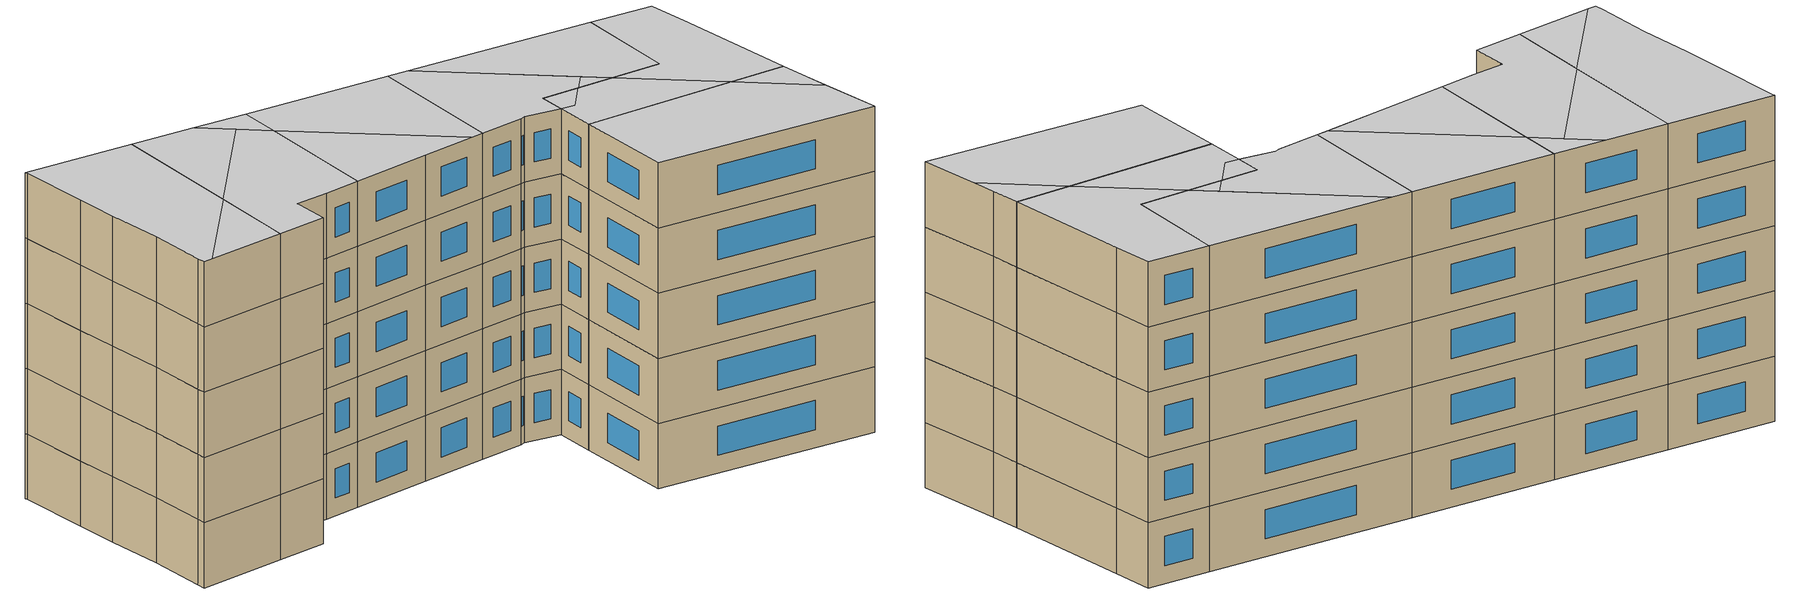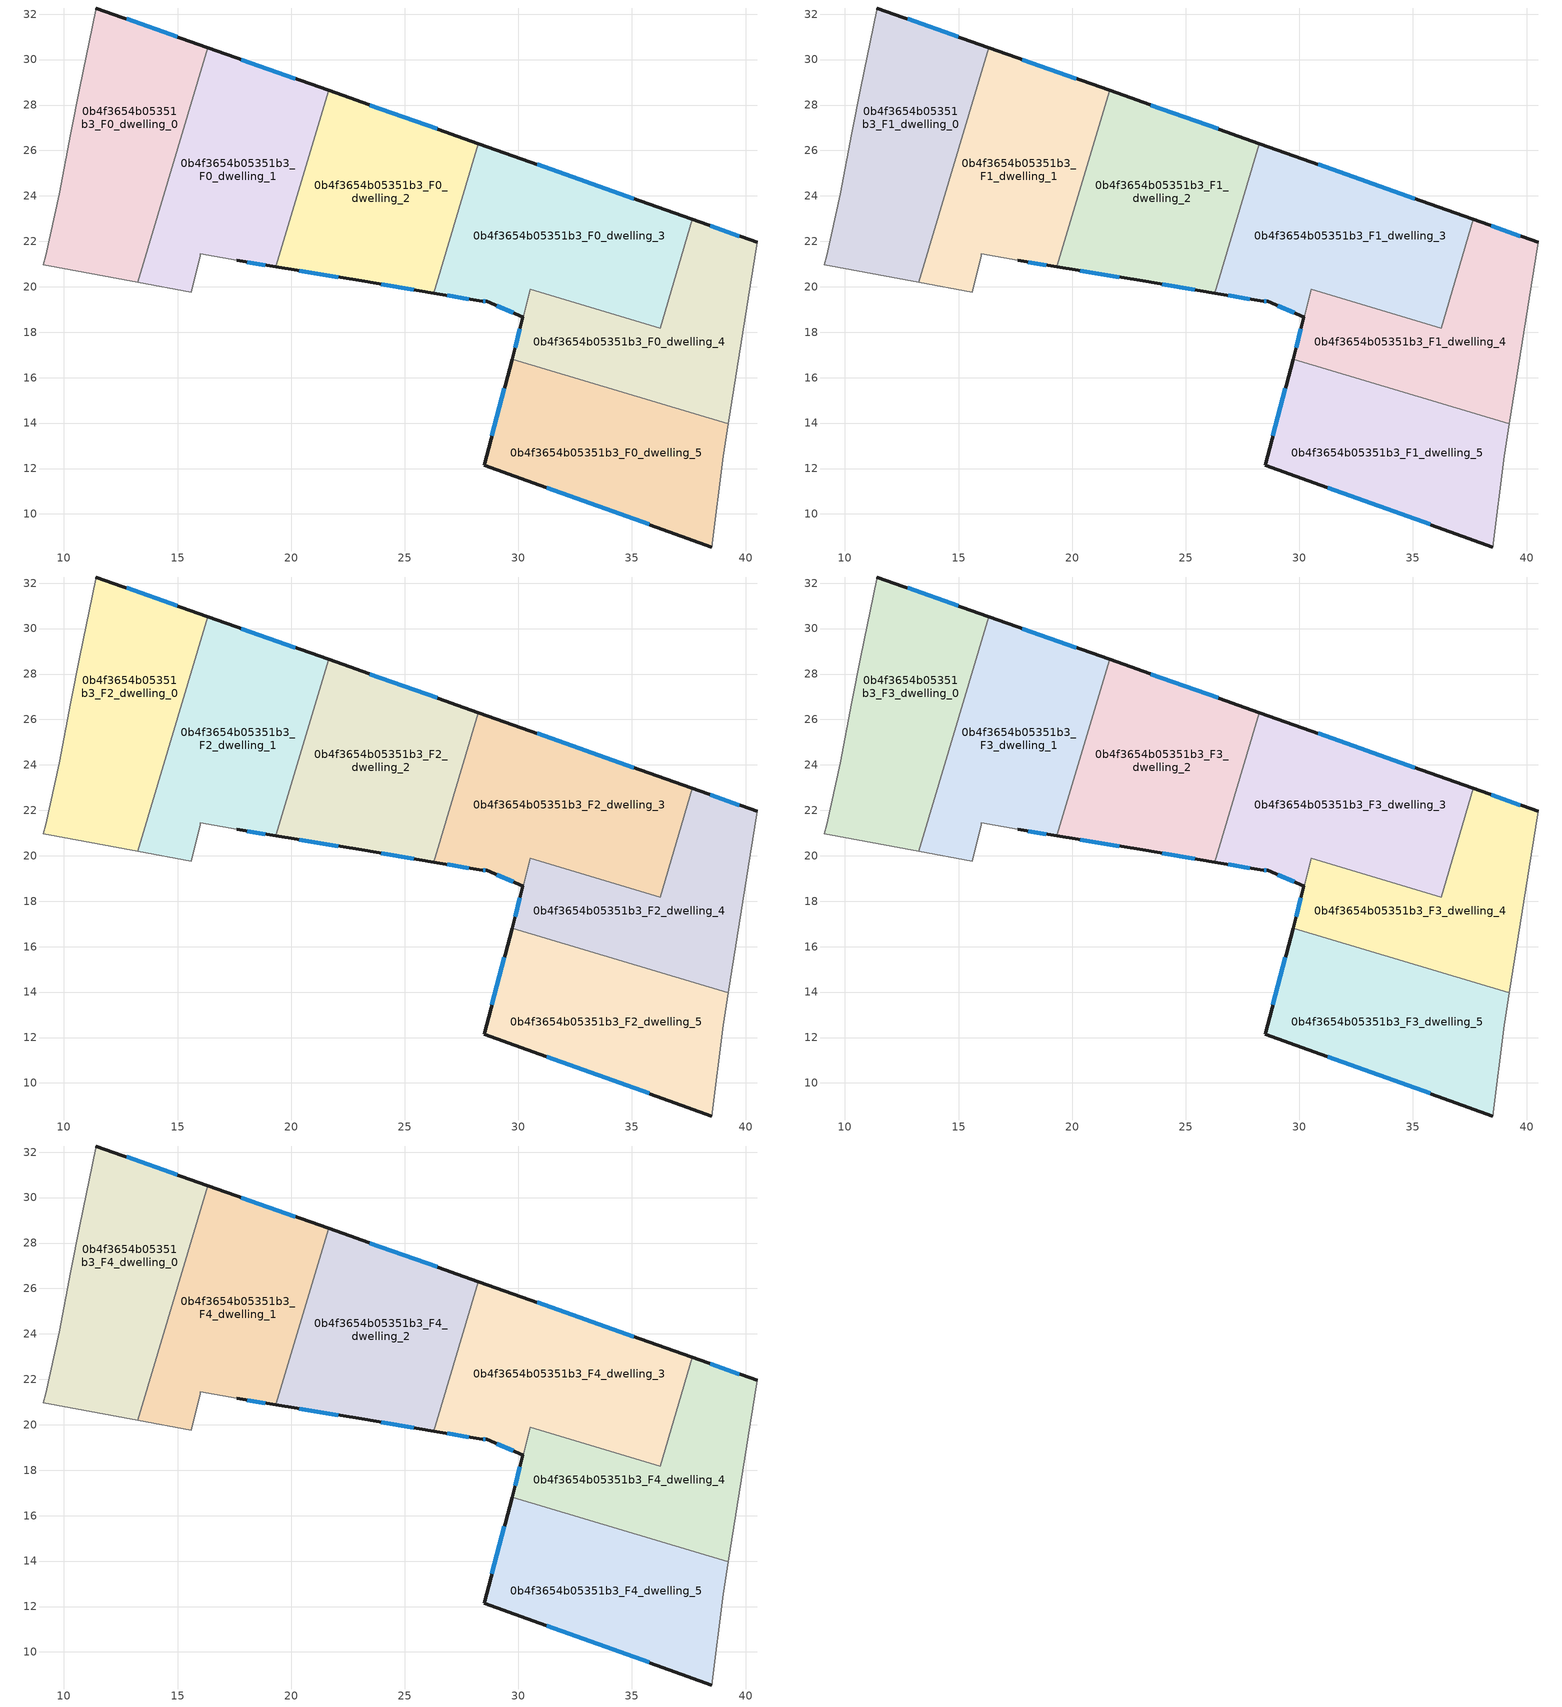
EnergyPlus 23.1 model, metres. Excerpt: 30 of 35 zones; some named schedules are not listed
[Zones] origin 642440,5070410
0b4f3654b05351b3_F0_dwelling_0
 floor ground (EU_floor_Construction): 16.34,30.52 13.26,20.19 9.09,20.96 9.19,21.36 9.79,24.07 10.29,26.77 10.69,28.77 11.4,32.17 11.4,32.27 z0
 wall outside (EU_wall_Construction): 16.34,30.52 11.4,32.27 z0:3
 wall adiabatic (EU_wall_Construction): 11.4,32.27 11.4,32.17 10.69,28.77 10.29,26.77 9.79,24.07 9.19,21.36 9.09,20.96 13.26,20.19 z0:3
 wall to 0b4f3654b05351b3_F0_dwelling_1 (EU_wall_Construction): 13.26,20.19 16.34,30.52 z0:3
 window (EU_Window_Construction): 14.98,31 12.76,31.79 z0.83:2.17
0b4f3654b05351b3_F0_dwelling_1
 floor ground (EU_floor_Construction): 21.65,28.64 19.33,20.88 17.6,21.16 16,21.46 16,21.36 15.6,19.76 13.26,20.19 16.34,30.52 z0
 wall outside (EU_wall_Construction): 21.65,28.64 16.34,30.52 / 17.6,21.16 19.33,20.88 z0:3
 wall adiabatic (EU_wall_Construction): 13.26,20.19 15.6,19.76 16,21.36 16,21.46 17.6,21.16 z0:3
 wall to 0b4f3654b05351b3_F0_dwelling_2 (EU_wall_Construction): 19.33,20.88 21.65,28.64 z0:3
 window (EU_Window_Construction): 20.18,29.16 17.8,30 / 18.07,21.08 18.85,20.96 z0.83:2.17
0b4f3654b05351b3_F0_dwelling_2
 floor ground (EU_floor_Construction): 28.24,26.3 26.28,19.72 23.1,20.26 19.33,20.88 21.65,28.64 z0
 wall outside (EU_wall_Construction): 28.24,26.3 21.65,28.64 / 19.33,20.88 23.1,20.26 26.28,19.72 z0:3
 wall to 0b4f3654b05351b3_F0_dwelling_3 (EU_wall_Construction): 26.28,19.72 28.24,26.3 z0:3
 window (EU_Window_Construction): 26.43,26.95 23.46,28 / 23.98,20.11 25.41,19.87 / 20.37,20.71 22.06,20.43 z0.83:2.17
0b4f3654b05351b3_F0_dwelling_3
 floor ground (EU_floor_Construction): 37.66,22.97 36.24,18.18 30.53,19.89 30.21,18.66 28.6,19.36 28.41,19.36 26.28,19.72 28.24,26.3 z0
 wall outside (EU_wall_Construction): 37.66,22.97 28.24,26.3 / 26.28,19.72 28.41,19.36 28.6,19.36 30.21,18.66 z0:3
 wall to 0b4f3654b05351b3_F0_dwelling_4 (EU_wall_Construction): 30.21,18.66 30.53,19.89 36.24,18.18 37.66,22.97 z0:3
 window (EU_Window_Construction): 35.07,23.88 30.84,25.38 / 29.05,19.16 29.77,18.85 / 28.46,19.36 28.55,19.36 / 26.86,19.62 27.82,19.46 z0.83:2.17
0b4f3654b05351b3_F0_dwelling_4
 floor ground (EU_floor_Construction): 40.51,21.96 40.21,20.05 39.24,13.98 29.72,16.81 30.53,19.89 36.24,18.18 37.66,22.97 z0
 wall outside (EU_wall_Construction): 30.2,18.65 29.72,16.81 / 40.51,21.96 37.66,22.97 z0:3
 wall adiabatic (EU_wall_Construction): 39.24,13.98 40.21,20.05 40.51,21.96 z0:3
 wall to 0b4f3654b05351b3_F0_dwelling_5 (EU_wall_Construction): 29.72,16.81 39.24,13.98 z0:3
 window (EU_Window_Construction): 30.07,18.15 29.86,17.32 / 39.73,22.23 38.45,22.69 z0.83:2.17
0b4f3654b05351b3_F0_dwelling_5
 floor ground (EU_floor_Construction): 39.24,13.98 39.01,12.55 38.51,8.55 28.5,12.15 29.72,16.81 z0
 wall outside (EU_wall_Construction): 29.72,16.81 28.5,12.15 38.51,8.55 z0:3
 wall adiabatic (EU_wall_Construction): 38.51,8.55 39.01,12.55 39.24,13.98 z0:3
 window (EU_Window_Construction): 31.26,11.16 35.76,9.54 / 29.39,15.53 28.84,13.43 z0.83:2.17
0b4f3654b05351b3_F1_dwelling_0
 floor to 0b4f3654b05351b3_F0_dwelling_0 (EU_floor_Construction): 16.34,30.52 13.26,20.19 9.09,20.96 9.19,21.36 9.79,24.07 10.29,26.77 10.69,28.77 11.4,32.17 11.4,32.27 z3
 wall outside (EU_wall_Construction): 16.34,30.52 11.4,32.27 z3:6
 wall adiabatic (EU_wall_Construction): 11.4,32.27 11.4,32.17 10.69,28.77 10.29,26.77 9.79,24.07 9.19,21.36 9.09,20.96 13.26,20.19 z3:6
 wall to 0b4f3654b05351b3_F1_dwelling_1 (EU_wall_Construction): 13.26,20.19 16.34,30.52 z3:6
 window (EU_Window_Construction): 14.98,31 12.76,31.79 z3.83:5.17
0b4f3654b05351b3_F1_dwelling_1
 floor to 0b4f3654b05351b3_F0_dwelling_1 (EU_floor_Construction): 21.65,28.64 19.33,20.88 17.6,21.16 16,21.46 16,21.36 15.6,19.76 13.26,20.19 16.34,30.52 z3
 wall outside (EU_wall_Construction): 21.65,28.64 16.34,30.52 / 17.6,21.16 19.33,20.88 z3:6
 wall adiabatic (EU_wall_Construction): 13.26,20.19 15.6,19.76 16,21.36 16,21.46 17.6,21.16 z3:6
 wall to 0b4f3654b05351b3_F1_dwelling_2 (EU_wall_Construction): 19.33,20.88 21.65,28.64 z3:6
 window (EU_Window_Construction): 20.18,29.16 17.8,30 / 18.07,21.08 18.85,20.96 z3.83:5.17
0b4f3654b05351b3_F1_dwelling_2
 floor to 0b4f3654b05351b3_F0_dwelling_2 (EU_floor_Construction): 28.24,26.3 26.28,19.72 23.1,20.26 19.33,20.88 21.65,28.64 z3
 wall outside (EU_wall_Construction): 28.24,26.3 21.65,28.64 / 19.33,20.88 23.1,20.26 26.28,19.72 z3:6
 wall to 0b4f3654b05351b3_F1_dwelling_3 (EU_wall_Construction): 26.28,19.72 28.24,26.3 z3:6
 window (EU_Window_Construction): 26.43,26.95 23.46,28 / 23.98,20.11 25.41,19.87 / 20.37,20.71 22.06,20.43 z3.83:5.17
0b4f3654b05351b3_F1_dwelling_3
 floor to 0b4f3654b05351b3_F0_dwelling_3 (EU_floor_Construction): 37.66,22.97 36.24,18.18 30.53,19.89 30.21,18.66 28.6,19.36 28.41,19.36 26.28,19.72 28.24,26.3 z3
 wall outside (EU_wall_Construction): 37.66,22.97 28.24,26.3 / 26.28,19.72 28.41,19.36 28.6,19.36 30.21,18.66 z3:6
 wall to 0b4f3654b05351b3_F1_dwelling_4 (EU_wall_Construction): 30.21,18.66 30.53,19.89 36.24,18.18 37.66,22.97 z3:6
 window (EU_Window_Construction): 35.07,23.88 30.84,25.38 / 29.05,19.16 29.77,18.85 / 28.46,19.36 28.55,19.36 / 26.86,19.62 27.82,19.46 z3.83:5.17
0b4f3654b05351b3_F1_dwelling_4
 floor to 0b4f3654b05351b3_F0_dwelling_4 (EU_floor_Construction): 40.51,21.96 40.21,20.05 39.24,13.98 29.72,16.81 30.53,19.89 36.24,18.18 37.66,22.97 z3
 wall outside (EU_wall_Construction): 30.2,18.65 29.72,16.81 / 40.51,21.96 37.66,22.97 z3:6
 wall adiabatic (EU_wall_Construction): 39.24,13.98 40.21,20.05 40.51,21.96 z3:6
 wall to 0b4f3654b05351b3_F1_dwelling_5 (EU_wall_Construction): 29.72,16.81 39.24,13.98 z3:6
 window (EU_Window_Construction): 30.07,18.15 29.86,17.32 / 39.73,22.23 38.45,22.69 z3.83:5.17
0b4f3654b05351b3_F1_dwelling_5
 floor to 0b4f3654b05351b3_F0_dwelling_5 (EU_floor_Construction): 39.24,13.98 39.01,12.55 38.51,8.55 28.5,12.15 29.72,16.81 z3
 wall outside (EU_wall_Construction): 29.72,16.81 28.5,12.15 38.51,8.55 z3:6
 wall adiabatic (EU_wall_Construction): 38.51,8.55 39.01,12.55 39.24,13.98 z3:6
 window (EU_Window_Construction): 31.26,11.16 35.76,9.54 / 29.39,15.53 28.84,13.43 z3.83:5.17
0b4f3654b05351b3_F2_dwelling_0
 floor to 0b4f3654b05351b3_F1_dwelling_0 (EU_floor_Construction): 16.34,30.52 13.26,20.19 9.09,20.96 9.19,21.36 9.79,24.07 10.29,26.77 10.69,28.77 11.4,32.17 11.4,32.27 z6
 wall outside (EU_wall_Construction): 16.34,30.52 11.4,32.27 z6:9
 wall adiabatic (EU_wall_Construction): 11.4,32.27 11.4,32.17 10.69,28.77 10.29,26.77 9.79,24.07 9.19,21.36 9.09,20.96 13.26,20.19 z6:9
 wall to 0b4f3654b05351b3_F2_dwelling_1 (EU_wall_Construction): 13.26,20.19 16.34,30.52 z6:9
 window (EU_Window_Construction): 14.98,31 12.76,31.79 z6.83:8.17
0b4f3654b05351b3_F2_dwelling_1
 floor to 0b4f3654b05351b3_F1_dwelling_1 (EU_floor_Construction): 21.65,28.64 19.33,20.88 17.6,21.16 16,21.46 16,21.36 15.6,19.76 13.26,20.19 16.34,30.52 z6
 wall outside (EU_wall_Construction): 21.65,28.64 16.34,30.52 / 17.6,21.16 19.33,20.88 z6:9
 wall adiabatic (EU_wall_Construction): 13.26,20.19 15.6,19.76 16,21.36 16,21.46 17.6,21.16 z6:9
 wall to 0b4f3654b05351b3_F2_dwelling_2 (EU_wall_Construction): 19.33,20.88 21.65,28.64 z6:9
 window (EU_Window_Construction): 20.18,29.16 17.8,30 / 18.07,21.08 18.85,20.96 z6.83:8.17
0b4f3654b05351b3_F2_dwelling_2
 floor to 0b4f3654b05351b3_F1_dwelling_2 (EU_floor_Construction): 28.24,26.3 26.28,19.72 23.1,20.26 19.33,20.88 21.65,28.64 z6
 wall outside (EU_wall_Construction): 28.24,26.3 21.65,28.64 / 19.33,20.88 23.1,20.26 26.28,19.72 z6:9
 wall to 0b4f3654b05351b3_F2_dwelling_3 (EU_wall_Construction): 26.28,19.72 28.24,26.3 z6:9
 window (EU_Window_Construction): 26.43,26.95 23.46,28 / 23.98,20.11 25.41,19.87 / 20.37,20.71 22.06,20.43 z6.83:8.17
0b4f3654b05351b3_F2_dwelling_3
 floor to 0b4f3654b05351b3_F1_dwelling_3 (EU_floor_Construction): 37.66,22.97 36.24,18.18 30.53,19.89 30.21,18.66 28.6,19.36 28.41,19.36 26.28,19.72 28.24,26.3 z6
 wall outside (EU_wall_Construction): 37.66,22.97 28.24,26.3 / 26.28,19.72 28.41,19.36 28.6,19.36 30.21,18.66 z6:9
 wall to 0b4f3654b05351b3_F2_dwelling_4 (EU_wall_Construction): 30.21,18.66 30.53,19.89 36.24,18.18 37.66,22.97 z6:9
 window (EU_Window_Construction): 35.07,23.88 30.84,25.38 / 29.05,19.16 29.77,18.85 / 28.46,19.36 28.55,19.36 / 26.86,19.62 27.82,19.46 z6.83:8.17
0b4f3654b05351b3_F2_dwelling_4
 floor to 0b4f3654b05351b3_F1_dwelling_4 (EU_floor_Construction): 40.51,21.96 40.21,20.05 39.24,13.98 29.72,16.81 30.53,19.89 36.24,18.18 37.66,22.97 z6
 wall outside (EU_wall_Construction): 30.2,18.65 29.72,16.81 / 40.51,21.96 37.66,22.97 z6:9
 wall adiabatic (EU_wall_Construction): 39.24,13.98 40.21,20.05 40.51,21.96 z6:9
 wall to 0b4f3654b05351b3_F2_dwelling_5 (EU_wall_Construction): 29.72,16.81 39.24,13.98 z6:9
 window (EU_Window_Construction): 30.07,18.15 29.86,17.32 / 39.73,22.23 38.45,22.69 z6.83:8.17
0b4f3654b05351b3_F2_dwelling_5
 floor to 0b4f3654b05351b3_F1_dwelling_5 (EU_floor_Construction): 39.24,13.98 39.01,12.55 38.51,8.55 28.5,12.15 29.72,16.81 z6
 wall outside (EU_wall_Construction): 29.72,16.81 28.5,12.15 38.51,8.55 z6:9
 wall adiabatic (EU_wall_Construction): 38.51,8.55 39.01,12.55 39.24,13.98 z6:9
 window (EU_Window_Construction): 31.26,11.16 35.76,9.54 / 29.39,15.53 28.84,13.43 z6.83:8.17
0b4f3654b05351b3_F3_dwelling_0
 floor to 0b4f3654b05351b3_F2_dwelling_0 (EU_floor_Construction): 16.34,30.52 13.26,20.19 9.09,20.96 9.19,21.36 9.79,24.07 10.29,26.77 10.69,28.77 11.4,32.17 11.4,32.27 z9
 wall outside (EU_wall_Construction): 16.34,30.52 11.4,32.27 z9:12
 wall adiabatic (EU_wall_Construction): 11.4,32.27 11.4,32.17 10.69,28.77 10.29,26.77 9.79,24.07 9.19,21.36 9.09,20.96 13.26,20.19 z9:12
 wall to 0b4f3654b05351b3_F3_dwelling_1 (EU_wall_Construction): 13.26,20.19 16.34,30.52 z9:12
 window (EU_Window_Construction): 14.98,31 12.76,31.79 z9.83:11.17
0b4f3654b05351b3_F3_dwelling_1
 floor to 0b4f3654b05351b3_F2_dwelling_1 (EU_floor_Construction): 21.65,28.64 19.33,20.88 17.6,21.16 16,21.46 16,21.36 15.6,19.76 13.26,20.19 16.34,30.52 z9
 wall outside (EU_wall_Construction): 21.65,28.64 16.34,30.52 / 17.6,21.16 19.33,20.88 z9:12
 wall adiabatic (EU_wall_Construction): 13.26,20.19 15.6,19.76 16,21.36 16,21.46 17.6,21.16 z9:12
 wall to 0b4f3654b05351b3_F3_dwelling_2 (EU_wall_Construction): 19.33,20.88 21.65,28.64 z9:12
 window (EU_Window_Construction): 20.18,29.16 17.8,30 / 18.07,21.08 18.85,20.96 z9.83:11.17
0b4f3654b05351b3_F3_dwelling_2
 floor to 0b4f3654b05351b3_F2_dwelling_2 (EU_floor_Construction): 28.24,26.3 26.28,19.72 23.1,20.26 19.33,20.88 21.65,28.64 z9
 wall outside (EU_wall_Construction): 28.24,26.3 21.65,28.64 / 19.33,20.88 23.1,20.26 26.28,19.72 z9:12
 wall to 0b4f3654b05351b3_F3_dwelling_3 (EU_wall_Construction): 26.28,19.72 28.24,26.3 z9:12
 window (EU_Window_Construction): 26.43,26.95 23.46,28 / 23.98,20.11 25.41,19.87 / 20.37,20.71 22.06,20.43 z9.83:11.17
0b4f3654b05351b3_F3_dwelling_3
 floor to 0b4f3654b05351b3_F2_dwelling_3 (EU_floor_Construction): 37.66,22.97 36.24,18.18 30.53,19.89 30.21,18.66 28.6,19.36 28.41,19.36 26.28,19.72 28.24,26.3 z9
 wall outside (EU_wall_Construction): 37.66,22.97 28.24,26.3 / 26.28,19.72 28.41,19.36 28.6,19.36 30.21,18.66 z9:12
 wall to 0b4f3654b05351b3_F3_dwelling_4 (EU_wall_Construction): 30.21,18.66 30.53,19.89 36.24,18.18 37.66,22.97 z9:12
 window (EU_Window_Construction): 35.07,23.88 30.84,25.38 / 29.05,19.16 29.77,18.85 / 28.46,19.36 28.55,19.36 / 26.86,19.62 27.82,19.46 z9.83:11.17
0b4f3654b05351b3_F3_dwelling_4
 floor to 0b4f3654b05351b3_F2_dwelling_4 (EU_floor_Construction): 40.51,21.96 40.21,20.05 39.24,13.98 29.72,16.81 30.53,19.89 36.24,18.18 37.66,22.97 z9
 wall outside (EU_wall_Construction): 30.2,18.65 29.72,16.81 / 40.51,21.96 37.66,22.97 z9:12
 wall adiabatic (EU_wall_Construction): 39.24,13.98 40.21,20.05 40.51,21.96 z9:12
 wall to 0b4f3654b05351b3_F3_dwelling_5 (EU_wall_Construction): 29.72,16.81 39.24,13.98 z9:12
 window (EU_Window_Construction): 30.07,18.15 29.86,17.32 / 39.73,22.23 38.45,22.69 z9.83:11.17
0b4f3654b05351b3_F3_dwelling_5
 floor to 0b4f3654b05351b3_F2_dwelling_5 (EU_floor_Construction): 39.24,13.98 39.01,12.55 38.51,8.55 28.5,12.15 29.72,16.81 z9
 wall outside (EU_wall_Construction): 29.72,16.81 28.5,12.15 38.51,8.55 z9:12
 wall adiabatic (EU_wall_Construction): 38.51,8.55 39.01,12.55 39.24,13.98 z9:12
 window (EU_Window_Construction): 31.26,11.16 35.76,9.54 / 29.39,15.53 28.84,13.43 z9.83:11.17
0b4f3654b05351b3_F4_dwelling_0
 floor to 0b4f3654b05351b3_F3_dwelling_0 (EU_floor_Construction): 16.34,30.52 13.26,20.19 9.09,20.96 9.19,21.36 9.79,24.07 10.29,26.77 10.69,28.77 11.4,32.17 11.4,32.27 z12
 wall outside (EU_wall_Construction): 16.34,30.52 11.4,32.27 z12:15
 wall adiabatic (EU_wall_Construction): 11.4,32.27 11.4,32.17 10.69,28.77 10.29,26.77 9.79,24.07 9.19,21.36 9.09,20.96 13.26,20.19 z12:15
 wall to 0b4f3654b05351b3_F4_dwelling_1 (EU_wall_Construction): 13.26,20.19 16.34,30.52 z12:15
 window (EU_Window_Construction): 14.98,31 12.76,31.79 z12.83:14.17
 ceiling to 0b4f3654b05351b3_F5_dwelling_0 (EU_floor_Construction): 14.44,24.17 16.34,30.52 11.4,32.27 11.4,32.17 10.69,28.77 10.29,26.77 9.79,24.07 9.19,21.36 9.09,20.96 9.51,20.89 z15
 ceiling to 0b4f3654b05351b3_F5_dwelling_1 (EU_floor_Construction): 13.26,20.19 14.44,24.17 9.51,20.89 z15
0b4f3654b05351b3_F4_dwelling_1
 floor to 0b4f3654b05351b3_F3_dwelling_1 (EU_floor_Construction): 21.65,28.64 19.33,20.88 17.6,21.16 16,21.46 16,21.36 15.6,19.76 13.26,20.19 16.34,30.52 z12
 wall outside (EU_wall_Construction): 21.65,28.64 16.34,30.52 / 17.6,21.16 19.33,20.88 z12:15
 wall adiabatic (EU_wall_Construction): 13.26,20.19 15.6,19.76 16,21.36 16,21.46 17.6,21.16 z12:15
 wall to 0b4f3654b05351b3_F4_dwelling_2 (EU_wall_Construction): 19.33,20.88 21.65,28.64 z12:15
 window (EU_Window_Construction): 20.18,29.16 17.8,30 / 18.07,21.08 18.85,20.96 z12.83:14.17
 ceiling to 0b4f3654b05351b3_F5_dwelling_1 (EU_floor_Construction): 19.33,20.88 21.07,26.72 20.21,28.02 14.44,24.17 13.26,20.19 15.6,19.76 16,21.36 16,21.46 17.6,21.16 z15
 ceiling to 0b4f3654b05351b3_F5_dwelling_0 (EU_floor_Construction): 20.21,28.02 19.22,29.5 16.34,30.52 14.44,24.17 z15
 ceiling to 0b4f3654b05351b3_F5_dwelling_2 (EU_floor_Construction): 21.07,26.72 21.65,28.64 19.22,29.5 z15
0b4f3654b05351b3_F4_dwelling_2
 floor to 0b4f3654b05351b3_F3_dwelling_2 (EU_floor_Construction): 28.24,26.3 26.28,19.72 23.1,20.26 19.33,20.88 21.65,28.64 z12
 wall outside (EU_wall_Construction): 28.24,26.3 21.65,28.64 / 19.33,20.88 23.1,20.26 26.28,19.72 z12:15
 wall to 0b4f3654b05351b3_F4_dwelling_3 (EU_wall_Construction): 26.28,19.72 28.24,26.3 z12:15
 window (EU_Window_Construction): 26.43,26.95 23.46,28 / 23.98,20.11 25.41,19.87 / 20.37,20.71 22.06,20.43 z12.83:14.17
 ceiling to 0b4f3654b05351b3_F5_dwelling_2 (EU_floor_Construction): 26.28,19.72 28.24,26.3 21.65,28.64 21.07,26.72 25.67,19.82 z15
 ceiling to 0b4f3654b05351b3_F5_dwelling_1 (EU_floor_Construction): 25.67,19.82 21.07,26.72 19.33,20.88 23.1,20.26 z15
0b4f3654b05351b3_F4_dwelling_3
 floor to 0b4f3654b05351b3_F3_dwelling_3 (EU_floor_Construction): 37.66,22.97 36.24,18.18 30.53,19.89 30.21,18.66 28.6,19.36 28.41,19.36 26.28,19.72 28.24,26.3 z12
 wall outside (EU_wall_Construction): 37.66,22.97 28.24,26.3 / 26.28,19.72 28.41,19.36 28.6,19.36 30.21,18.66 z12:15
 wall to 0b4f3654b05351b3_F4_dwelling_4 (EU_wall_Construction): 30.21,18.66 30.53,19.89 36.24,18.18 37.66,22.97 z12:15
 window (EU_Window_Construction): 35.07,23.88 30.84,25.38 / 29.05,19.16 29.77,18.85 / 28.46,19.36 28.55,19.36 / 26.86,19.62 27.82,19.46 z12.83:14.17
 ceiling to 0b4f3654b05351b3_F5_dwelling_4 (EU_floor_Construction): 36.24,18.18 37.66,22.97 29.18,25.97 33.91,18.88 z15
 ceiling to 0b4f3654b05351b3_F5_dwelling_2 (EU_floor_Construction): 32.28,19.37 33.18,19.97 29.18,25.97 28.24,26.3 26.28,19.72 28.41,19.36 28.6,19.36 30.21,18.66 30.53,19.89 z15
 ceiling to 0b4f3654b05351b3_F5_dwelling_3 (EU_floor_Construction): 33.91,18.88 33.18,19.97 32.28,19.37 z15
0b4f3654b05351b3_F4_dwelling_4
 floor to 0b4f3654b05351b3_F3_dwelling_4 (EU_floor_Construction): 40.51,21.96 40.21,20.05 39.24,13.98 29.72,16.81 30.53,19.89 36.24,18.18 37.66,22.97 z12
 wall outside (EU_wall_Construction): 30.2,18.65 29.72,16.81 / 40.51,21.96 37.66,22.97 z12:15
 wall adiabatic (EU_wall_Construction): 39.24,13.98 40.21,20.05 40.51,21.96 z12:15
 wall to 0b4f3654b05351b3_F4_dwelling_5 (EU_wall_Construction): 29.72,16.81 39.24,13.98 z12:15
 window (EU_Window_Construction): 30.07,18.15 29.86,17.32 / 39.73,22.23 38.45,22.69 z12.83:14.17
 ceiling to 0b4f3654b05351b3_F5_dwelling_4 (EU_floor_Construction): 39.24,13.98 40.21,20.05 40.51,21.96 37.66,22.97 36.24,18.18 33.91,18.88 36.66,14.74 z15
 ceiling to 0b4f3654b05351b3_F5_dwelling_3 (EU_floor_Construction): 36.66,14.74 33.91,18.88 32.28,19.37 30.81,18.39 30.21,18.65 29.78,17.02 29.72,16.81 z15
 ceiling to 0b4f3654b05351b3_F5_dwelling_2 (EU_floor_Construction): 32.28,19.37 30.53,19.89 30.21,18.66 30.82,18.39 z15
0b4f3654b05351b3_F4_dwelling_5
 floor to 0b4f3654b05351b3_F3_dwelling_5 (EU_floor_Construction): 39.24,13.98 39.01,12.55 38.51,8.55 28.5,12.15 29.72,16.81 z12
 wall outside (EU_wall_Construction): 29.72,16.81 28.5,12.15 38.51,8.55 z12:15
 wall adiabatic (EU_wall_Construction): 38.51,8.55 39.01,12.55 39.24,13.98 z12:15
 window (EU_Window_Construction): 31.26,11.16 35.76,9.54 / 29.39,15.53 28.84,13.43 z12.83:14.17
 ceiling to 0b4f3654b05351b3_F5_dwelling_3 (EU_floor_Construction): 38.51,8.55 38.87,11.44 36.66,14.74 29.72,16.81 28.5,12.15 z15
 ceiling to 0b4f3654b05351b3_F5_dwelling_4 (EU_floor_Construction): 38.87,11.44 39.01,12.55 39.24,13.98 36.66,14.74 z15
[Building]
EU S2 Campaign: North Axis=0; Terrain=City; Solar Distribution=FullExterior
[Site:Location]
Lyon-Bron: Latitude=45.75; Longitude=5; Time Zone=1; Elevation=198
[SizingPeriod:WeatherFileDays]
AnnualSizingPeriod: Begin Month=1; Begin Day of Month=1; End Month=12; End Day of Month=31; Day of Week for Start Day=Monday; Use Weather File Daylight Saving Period=No; Use Weather File Rain and Snow Indicators=No
[MATERIAL]
EU_InternalMass_Material: Roughness=MediumRough; Thickness=0.1; Conductivity=1; Density=1800; Specific Heat=900; Thermal Absorptance=0.9; Solar Absorptance=0.7; Visible Absorptance=0.7
[MATERIAL:NOMASS] Roughness=MediumRough; Thermal Absorptance=0.9; Solar Absorptance=0.7; Visible Absorptance=0.7
Name | Thermal Resistance
EU_wall_NoMass | 0.87146
EU_floor_NoMass | 0.496999
[WINDOWMATERIAL:SIMPLEGLAZINGSYSTEM]
EU_Window_SimpleGlazing: UFactor=2.2525; Solar Heat Gain Coefficient=0.76; Visible Transmittance=0.76
[CONSTRUCTION]
EU_wall_Construction: EU_wall_NoMass
EU_floor_Construction: EU_floor_NoMass
EU_Window_Construction: EU_Window_SimpleGlazing
EU_InternalMass_Construction: EU_InternalMass_Material
[ZONE] Type=1; Multiplier=1; Ceiling Height=autocalculate; Floor Area=autocalculate; Part of Total Floor Area=Yes
Name | Volume
0b4f3654b05351b3_F0_dwelling_0; 0b4f3654b05351b3_F1_dwelling_0; 0b4f3654b05351b3_F2_dwelling_0; 0b4f3654b05351b3_F3_dwelling_0; 0b4f3654b05351b3_F4_dwelling_0 | 156.904
0b4f3654b05351b3_F0_dwelling_1; 0b4f3654b05351b3_F1_dwelling_1; 0b4f3654b05351b3_F2_dwelling_1; 0b4f3654b05351b3_F3_dwelling_1; 0b4f3654b05351b3_F4_dwelling_1 | 156.941
0b4f3654b05351b3_F0_dwelling_2; 0b4f3654b05351b3_F1_dwelling_2; 0b4f3654b05351b3_F2_dwelling_2; 0b4f3654b05351b3_F3_dwelling_2; 0b4f3654b05351b3_F4_dwelling_2 | 156.921
0b4f3654b05351b3_F0_dwelling_3; 0b4f3654b05351b3_F1_dwelling_3; 0b4f3654b05351b3_F2_dwelling_3; 0b4f3654b05351b3_F3_dwelling_3; 0b4f3654b05351b3_F4_dwelling_3 | 171.527
0b4f3654b05351b3_F0_dwelling_4; 0b4f3654b05351b3_F1_dwelling_4; 0b4f3654b05351b3_F2_dwelling_4; 0b4f3654b05351b3_F3_dwelling_4; 0b4f3654b05351b3_F4_dwelling_4 | 142.326
0b4f3654b05351b3_F0_dwelling_5; 0b4f3654b05351b3_F1_dwelling_5; 0b4f3654b05351b3_F2_dwelling_5; 0b4f3654b05351b3_F3_dwelling_5; 0b4f3654b05351b3_F4_dwelling_5 | 156.896
[INTERNALMASS] Construction=EU_InternalMass_Construction
Name | Zone or ZoneList | Surface Area
0b4f3654b05351b3_F0_dwelling_0_EU_InternalMass | 0b4f3654b05351b3_F0_dwelling_0 | 52.3015
0b4f3654b05351b3_F0_dwelling_1_EU_InternalMass | 0b4f3654b05351b3_F0_dwelling_1 | 52.3138
0b4f3654b05351b3_F0_dwelling_2_EU_InternalMass | 0b4f3654b05351b3_F0_dwelling_2 | 52.3066
0b4f3654b05351b3_F0_dwelling_3_EU_InternalMass | 0b4f3654b05351b3_F0_dwelling_3 | 57.1764
0b4f3654b05351b3_F0_dwelling_4_EU_InternalMass | 0b4f3654b05351b3_F0_dwelling_4 | 47.4406
0b4f3654b05351b3_F0_dwelling_5_EU_InternalMass | 0b4f3654b05351b3_F0_dwelling_5 | 52.2994
0b4f3654b05351b3_F1_dwelling_0_EU_InternalMass | 0b4f3654b05351b3_F1_dwelling_0 | 52.3015
0b4f3654b05351b3_F1_dwelling_1_EU_InternalMass | 0b4f3654b05351b3_F1_dwelling_1 | 52.3138
0b4f3654b05351b3_F1_dwelling_2_EU_InternalMass | 0b4f3654b05351b3_F1_dwelling_2 | 52.3066
0b4f3654b05351b3_F1_dwelling_3_EU_InternalMass | 0b4f3654b05351b3_F1_dwelling_3 | 57.1764
0b4f3654b05351b3_F1_dwelling_4_EU_InternalMass | 0b4f3654b05351b3_F1_dwelling_4 | 47.4406
0b4f3654b05351b3_F1_dwelling_5_EU_InternalMass | 0b4f3654b05351b3_F1_dwelling_5 | 52.2994
0b4f3654b05351b3_F2_dwelling_0_EU_InternalMass | 0b4f3654b05351b3_F2_dwelling_0 | 52.3015
0b4f3654b05351b3_F2_dwelling_1_EU_InternalMass | 0b4f3654b05351b3_F2_dwelling_1 | 52.3138
0b4f3654b05351b3_F2_dwelling_2_EU_InternalMass | 0b4f3654b05351b3_F2_dwelling_2 | 52.3066
0b4f3654b05351b3_F2_dwelling_3_EU_InternalMass | 0b4f3654b05351b3_F2_dwelling_3 | 57.1764
0b4f3654b05351b3_F2_dwelling_4_EU_InternalMass | 0b4f3654b05351b3_F2_dwelling_4 | 47.4406
0b4f3654b05351b3_F2_dwelling_5_EU_InternalMass | 0b4f3654b05351b3_F2_dwelling_5 | 52.2994
0b4f3654b05351b3_F3_dwelling_0_EU_InternalMass | 0b4f3654b05351b3_F3_dwelling_0 | 52.3015
0b4f3654b05351b3_F3_dwelling_1_EU_InternalMass | 0b4f3654b05351b3_F3_dwelling_1 | 52.3138
0b4f3654b05351b3_F3_dwelling_2_EU_InternalMass | 0b4f3654b05351b3_F3_dwelling_2 | 52.3066
0b4f3654b05351b3_F3_dwelling_3_EU_InternalMass | 0b4f3654b05351b3_F3_dwelling_3 | 57.1764
0b4f3654b05351b3_F3_dwelling_4_EU_InternalMass | 0b4f3654b05351b3_F3_dwelling_4 | 47.4406
0b4f3654b05351b3_F3_dwelling_5_EU_InternalMass | 0b4f3654b05351b3_F3_dwelling_5 | 52.2994
0b4f3654b05351b3_F4_dwelling_0_EU_InternalMass | 0b4f3654b05351b3_F4_dwelling_0 | 52.3015
0b4f3654b05351b3_F4_dwelling_1_EU_InternalMass | 0b4f3654b05351b3_F4_dwelling_1 | 52.3138
0b4f3654b05351b3_F4_dwelling_2_EU_InternalMass | 0b4f3654b05351b3_F4_dwelling_2 | 52.3066
0b4f3654b05351b3_F4_dwelling_3_EU_InternalMass | 0b4f3654b05351b3_F4_dwelling_3 | 57.1764
0b4f3654b05351b3_F4_dwelling_4_EU_InternalMass | 0b4f3654b05351b3_F4_dwelling_4 | 47.4406
0b4f3654b05351b3_F4_dwelling_5_EU_InternalMass | 0b4f3654b05351b3_F4_dwelling_5 | 52.2994
[OTHEREQUIPMENT] Fuel Type=Electricity; Design Level Calculation Method=Watts/Area; Power per Zone Floor Area=1; Fraction Latent=0; Fraction Radiant=0; Fraction Lost=0; Carbon Dioxide Generation Rate=0; EndUse Subcategory=EU_Step8_InternalGains
Name | Zone or ZoneList or Space or SpaceList | Schedule
EU_Step8_InternalGain_0b4f3654b05351b3_F0_dwelling_0_f000 | 0b4f3654b05351b3_F0_dwelling_0 | EU_Step8_GainSchedule_0b4f3654b05351b3_F0_dwelling_0_f000
EU_Step8_InternalGain_0b4f3654b05351b3_F0_dwelling_1_f000 | 0b4f3654b05351b3_F0_dwelling_1 | EU_Step8_GainSchedule_0b4f3654b05351b3_F0_dwelling_1_f000
EU_Step8_InternalGain_0b4f3654b05351b3_F0_dwelling_2_f000 | 0b4f3654b05351b3_F0_dwelling_2 | EU_Step8_GainSchedule_0b4f3654b05351b3_F0_dwelling_2_f000
EU_Step8_InternalGain_0b4f3654b05351b3_F0_dwelling_3_f000 | 0b4f3654b05351b3_F0_dwelling_3 | EU_Step8_GainSchedule_0b4f3654b05351b3_F0_dwelling_3_f000
EU_Step8_InternalGain_0b4f3654b05351b3_F0_dwelling_4_f000 | 0b4f3654b05351b3_F0_dwelling_4 | EU_Step8_GainSchedule_0b4f3654b05351b3_F0_dwelling_4_f000
EU_Step8_InternalGain_0b4f3654b05351b3_F0_dwelling_5_f000 | 0b4f3654b05351b3_F0_dwelling_5 | EU_Step8_GainSchedule_0b4f3654b05351b3_F0_dwelling_5_f000
EU_Step8_InternalGain_0b4f3654b05351b3_F1_dwelling_0_f000 | 0b4f3654b05351b3_F1_dwelling_0 | EU_Step8_GainSchedule_0b4f3654b05351b3_F1_dwelling_0_f000
EU_Step8_InternalGain_0b4f3654b05351b3_F1_dwelling_1_f000 | 0b4f3654b05351b3_F1_dwelling_1 | EU_Step8_GainSchedule_0b4f3654b05351b3_F1_dwelling_1_f000
EU_Step8_InternalGain_0b4f3654b05351b3_F1_dwelling_2_f000 | 0b4f3654b05351b3_F1_dwelling_2 | EU_Step8_GainSchedule_0b4f3654b05351b3_F1_dwelling_2_f000
EU_Step8_InternalGain_0b4f3654b05351b3_F1_dwelling_3_f000 | 0b4f3654b05351b3_F1_dwelling_3 | EU_Step8_GainSchedule_0b4f3654b05351b3_F1_dwelling_3_f000
EU_Step8_InternalGain_0b4f3654b05351b3_F1_dwelling_4_f000 | 0b4f3654b05351b3_F1_dwelling_4 | EU_Step8_GainSchedule_0b4f3654b05351b3_F1_dwelling_4_f000
EU_Step8_InternalGain_0b4f3654b05351b3_F1_dwelling_5_f000 | 0b4f3654b05351b3_F1_dwelling_5 | EU_Step8_GainSchedule_0b4f3654b05351b3_F1_dwelling_5_f000
EU_Step8_InternalGain_0b4f3654b05351b3_F2_dwelling_0_f000 | 0b4f3654b05351b3_F2_dwelling_0 | EU_Step8_GainSchedule_0b4f3654b05351b3_F2_dwelling_0_f000
EU_Step8_InternalGain_0b4f3654b05351b3_F2_dwelling_1_f000 | 0b4f3654b05351b3_F2_dwelling_1 | EU_Step8_GainSchedule_0b4f3654b05351b3_F2_dwelling_1_f000
EU_Step8_InternalGain_0b4f3654b05351b3_F2_dwelling_2_f000 | 0b4f3654b05351b3_F2_dwelling_2 | EU_Step8_GainSchedule_0b4f3654b05351b3_F2_dwelling_2_f000
EU_Step8_InternalGain_0b4f3654b05351b3_F2_dwelling_3_f000 | 0b4f3654b05351b3_F2_dwelling_3 | EU_Step8_GainSchedule_0b4f3654b05351b3_F2_dwelling_3_f000
EU_Step8_InternalGain_0b4f3654b05351b3_F2_dwelling_4_f000 | 0b4f3654b05351b3_F2_dwelling_4 | EU_Step8_GainSchedule_0b4f3654b05351b3_F2_dwelling_4_f000
EU_Step8_InternalGain_0b4f3654b05351b3_F2_dwelling_5_f000 | 0b4f3654b05351b3_F2_dwelling_5 | EU_Step8_GainSchedule_0b4f3654b05351b3_F2_dwelling_5_f000
EU_Step8_InternalGain_0b4f3654b05351b3_F3_dwelling_0_f000 | 0b4f3654b05351b3_F3_dwelling_0 | EU_Step8_GainSchedule_0b4f3654b05351b3_F3_dwelling_0_f000
EU_Step8_InternalGain_0b4f3654b05351b3_F3_dwelling_1_f000 | 0b4f3654b05351b3_F3_dwelling_1 | EU_Step8_GainSchedule_0b4f3654b05351b3_F3_dwelling_1_f000
EU_Step8_InternalGain_0b4f3654b05351b3_F3_dwelling_2_f000 | 0b4f3654b05351b3_F3_dwelling_2 | EU_Step8_GainSchedule_0b4f3654b05351b3_F3_dwelling_2_f000
EU_Step8_InternalGain_0b4f3654b05351b3_F3_dwelling_3_f000 | 0b4f3654b05351b3_F3_dwelling_3 | EU_Step8_GainSchedule_0b4f3654b05351b3_F3_dwelling_3_f000
EU_Step8_InternalGain_0b4f3654b05351b3_F3_dwelling_4_f000 | 0b4f3654b05351b3_F3_dwelling_4 | EU_Step8_GainSchedule_0b4f3654b05351b3_F3_dwelling_4_f000
EU_Step8_InternalGain_0b4f3654b05351b3_F3_dwelling_5_f000 | 0b4f3654b05351b3_F3_dwelling_5 | EU_Step8_GainSchedule_0b4f3654b05351b3_F3_dwelling_5_f000
EU_Step8_InternalGain_0b4f3654b05351b3_F4_dwelling_0_f000 | 0b4f3654b05351b3_F4_dwelling_0 | EU_Step8_GainSchedule_0b4f3654b05351b3_F4_dwelling_0_f000
EU_Step8_InternalGain_0b4f3654b05351b3_F4_dwelling_1_f000 | 0b4f3654b05351b3_F4_dwelling_1 | EU_Step8_GainSchedule_0b4f3654b05351b3_F4_dwelling_1_f000
EU_Step8_InternalGain_0b4f3654b05351b3_F4_dwelling_2_f000 | 0b4f3654b05351b3_F4_dwelling_2 | EU_Step8_GainSchedule_0b4f3654b05351b3_F4_dwelling_2_f000
EU_Step8_InternalGain_0b4f3654b05351b3_F4_dwelling_3_f000 | 0b4f3654b05351b3_F4_dwelling_3 | EU_Step8_GainSchedule_0b4f3654b05351b3_F4_dwelling_3_f000
EU_Step8_InternalGain_0b4f3654b05351b3_F4_dwelling_4_f000 | 0b4f3654b05351b3_F4_dwelling_4 | EU_Step8_GainSchedule_0b4f3654b05351b3_F4_dwelling_4_f000
EU_Step8_InternalGain_0b4f3654b05351b3_F4_dwelling_5_f000 | 0b4f3654b05351b3_F4_dwelling_5 | EU_Step8_GainSchedule_0b4f3654b05351b3_F4_dwelling_5_f000
[ZONEVENTILATION:DESIGNFLOWRATE] Schedule=EU_AlwaysOn; Design Flow Rate Calculation Method=AirChanges/Hour; Air Changes per Hour=0.425; Ventilation Type=Natural; Fan Pressure Rise=0; Fan Total Efficiency=1; Constant Term Coefficient=1; Temperature Term Coefficient=0; Velocity Term Coefficient=0; Velocity Squared Term Coefficient=0; Minimum Indoor Temperature=-100; Maximum Indoor Temperature=100; Delta Temperature=-100; Minimum Outdoor Temperature=-100; Maximum Outdoor Temperature=100; Maximum Wind Speed=40
Name | Zone or ZoneList or Space or SpaceList
EU_ConstantAir_0b4f3654b05351b3_F0_dwelling_0 | 0b4f3654b05351b3_F0_dwelling_0
EU_ConstantAir_0b4f3654b05351b3_F0_dwelling_1 | 0b4f3654b05351b3_F0_dwelling_1
EU_ConstantAir_0b4f3654b05351b3_F0_dwelling_2 | 0b4f3654b05351b3_F0_dwelling_2
EU_ConstantAir_0b4f3654b05351b3_F0_dwelling_3 | 0b4f3654b05351b3_F0_dwelling_3
EU_ConstantAir_0b4f3654b05351b3_F0_dwelling_4 | 0b4f3654b05351b3_F0_dwelling_4
EU_ConstantAir_0b4f3654b05351b3_F0_dwelling_5 | 0b4f3654b05351b3_F0_dwelling_5
EU_ConstantAir_0b4f3654b05351b3_F1_dwelling_0 | 0b4f3654b05351b3_F1_dwelling_0
EU_ConstantAir_0b4f3654b05351b3_F1_dwelling_1 | 0b4f3654b05351b3_F1_dwelling_1
EU_ConstantAir_0b4f3654b05351b3_F1_dwelling_2 | 0b4f3654b05351b3_F1_dwelling_2
EU_ConstantAir_0b4f3654b05351b3_F1_dwelling_3 | 0b4f3654b05351b3_F1_dwelling_3
EU_ConstantAir_0b4f3654b05351b3_F1_dwelling_4 | 0b4f3654b05351b3_F1_dwelling_4
EU_ConstantAir_0b4f3654b05351b3_F1_dwelling_5 | 0b4f3654b05351b3_F1_dwelling_5
EU_ConstantAir_0b4f3654b05351b3_F2_dwelling_0 | 0b4f3654b05351b3_F2_dwelling_0
EU_ConstantAir_0b4f3654b05351b3_F2_dwelling_1 | 0b4f3654b05351b3_F2_dwelling_1
EU_ConstantAir_0b4f3654b05351b3_F2_dwelling_2 | 0b4f3654b05351b3_F2_dwelling_2
EU_ConstantAir_0b4f3654b05351b3_F2_dwelling_3 | 0b4f3654b05351b3_F2_dwelling_3
EU_ConstantAir_0b4f3654b05351b3_F2_dwelling_4 | 0b4f3654b05351b3_F2_dwelling_4
EU_ConstantAir_0b4f3654b05351b3_F2_dwelling_5 | 0b4f3654b05351b3_F2_dwelling_5
EU_ConstantAir_0b4f3654b05351b3_F3_dwelling_0 | 0b4f3654b05351b3_F3_dwelling_0
EU_ConstantAir_0b4f3654b05351b3_F3_dwelling_1 | 0b4f3654b05351b3_F3_dwelling_1
EU_ConstantAir_0b4f3654b05351b3_F3_dwelling_2 | 0b4f3654b05351b3_F3_dwelling_2
EU_ConstantAir_0b4f3654b05351b3_F3_dwelling_3 | 0b4f3654b05351b3_F3_dwelling_3
EU_ConstantAir_0b4f3654b05351b3_F3_dwelling_4 | 0b4f3654b05351b3_F3_dwelling_4
EU_ConstantAir_0b4f3654b05351b3_F3_dwelling_5 | 0b4f3654b05351b3_F3_dwelling_5
EU_ConstantAir_0b4f3654b05351b3_F4_dwelling_0 | 0b4f3654b05351b3_F4_dwelling_0
EU_ConstantAir_0b4f3654b05351b3_F4_dwelling_1 | 0b4f3654b05351b3_F4_dwelling_1
EU_ConstantAir_0b4f3654b05351b3_F4_dwelling_2 | 0b4f3654b05351b3_F4_dwelling_2
EU_ConstantAir_0b4f3654b05351b3_F4_dwelling_3 | 0b4f3654b05351b3_F4_dwelling_3
EU_ConstantAir_0b4f3654b05351b3_F4_dwelling_4 | 0b4f3654b05351b3_F4_dwelling_4
EU_ConstantAir_0b4f3654b05351b3_F4_dwelling_5 | 0b4f3654b05351b3_F4_dwelling_5
[HVACTEMPLATE:ZONE:IDEALLOADSAIRSYSTEM] System Availability Schedule=EU_AlwaysOn; Maximum Heating Supply Air Temperature=50; Minimum Cooling Supply Air Temperature=13; Maximum Heating Supply Air Humidity Ratio=0.0156; Minimum Cooling Supply Air Humidity Ratio=0.0077; Heating Limit=NoLimit; Cooling Limit=NoLimit; Heating Availability Schedule=EU_AlwaysOn; Cooling Availability Schedule=EU_CoolingOff; Dehumidification Control Type=ConstantSensibleHeatRatio; Cooling Sensible Heat Ratio=0.7; Dehumidification Setpoint=60; Humidification Control Type=None; Humidification Setpoint=30; Outdoor Air Method=None; Outdoor Air Flow Rate per Person=0.00944; Outdoor Air Flow Rate per Zone Floor Area=0; Outdoor Air Flow Rate per Zone=0; Demand Controlled Ventilation Type=None; Outdoor Air Economizer Type=NoEconomizer; Heat Recovery Type=None; Sensible Heat Recovery Effectiveness=0.7; Latent Heat Recovery Effectiveness=0.65
Name | Template Thermostat
0b4f3654b05351b3_F0_dwelling_0 | EU_HeatOnly_0b4f3654b05351b3_F0_dwelling_0
0b4f3654b05351b3_F0_dwelling_1 | EU_HeatOnly_0b4f3654b05351b3_F0_dwelling_1
0b4f3654b05351b3_F0_dwelling_2 | EU_HeatOnly_0b4f3654b05351b3_F0_dwelling_2
0b4f3654b05351b3_F0_dwelling_3 | EU_HeatOnly_0b4f3654b05351b3_F0_dwelling_3
0b4f3654b05351b3_F0_dwelling_4 | EU_HeatOnly_0b4f3654b05351b3_F0_dwelling_4
0b4f3654b05351b3_F0_dwelling_5 | EU_HeatOnly_0b4f3654b05351b3_F0_dwelling_5
0b4f3654b05351b3_F1_dwelling_0 | EU_HeatOnly_0b4f3654b05351b3_F1_dwelling_0
0b4f3654b05351b3_F1_dwelling_1 | EU_HeatOnly_0b4f3654b05351b3_F1_dwelling_1
0b4f3654b05351b3_F1_dwelling_2 | EU_HeatOnly_0b4f3654b05351b3_F1_dwelling_2
0b4f3654b05351b3_F1_dwelling_3 | EU_HeatOnly_0b4f3654b05351b3_F1_dwelling_3
0b4f3654b05351b3_F1_dwelling_4 | EU_HeatOnly_0b4f3654b05351b3_F1_dwelling_4
0b4f3654b05351b3_F1_dwelling_5 | EU_HeatOnly_0b4f3654b05351b3_F1_dwelling_5
0b4f3654b05351b3_F2_dwelling_0 | EU_HeatOnly_0b4f3654b05351b3_F2_dwelling_0
0b4f3654b05351b3_F2_dwelling_1 | EU_HeatOnly_0b4f3654b05351b3_F2_dwelling_1
0b4f3654b05351b3_F2_dwelling_2 | EU_HeatOnly_0b4f3654b05351b3_F2_dwelling_2
0b4f3654b05351b3_F2_dwelling_3 | EU_HeatOnly_0b4f3654b05351b3_F2_dwelling_3
0b4f3654b05351b3_F2_dwelling_4 | EU_HeatOnly_0b4f3654b05351b3_F2_dwelling_4
0b4f3654b05351b3_F2_dwelling_5 | EU_HeatOnly_0b4f3654b05351b3_F2_dwelling_5
0b4f3654b05351b3_F3_dwelling_0 | EU_HeatOnly_0b4f3654b05351b3_F3_dwelling_0
0b4f3654b05351b3_F3_dwelling_1 | EU_HeatOnly_0b4f3654b05351b3_F3_dwelling_1
0b4f3654b05351b3_F3_dwelling_2 | EU_HeatOnly_0b4f3654b05351b3_F3_dwelling_2
0b4f3654b05351b3_F3_dwelling_3 | EU_HeatOnly_0b4f3654b05351b3_F3_dwelling_3
0b4f3654b05351b3_F3_dwelling_4 | EU_HeatOnly_0b4f3654b05351b3_F3_dwelling_4
0b4f3654b05351b3_F3_dwelling_5 | EU_HeatOnly_0b4f3654b05351b3_F3_dwelling_5
0b4f3654b05351b3_F4_dwelling_0 | EU_HeatOnly_0b4f3654b05351b3_F4_dwelling_0
0b4f3654b05351b3_F4_dwelling_1 | EU_HeatOnly_0b4f3654b05351b3_F4_dwelling_1
0b4f3654b05351b3_F4_dwelling_2 | EU_HeatOnly_0b4f3654b05351b3_F4_dwelling_2
0b4f3654b05351b3_F4_dwelling_3 | EU_HeatOnly_0b4f3654b05351b3_F4_dwelling_3
0b4f3654b05351b3_F4_dwelling_4 | EU_HeatOnly_0b4f3654b05351b3_F4_dwelling_4
0b4f3654b05351b3_F4_dwelling_5 | EU_HeatOnly_0b4f3654b05351b3_F4_dwelling_5
[SIZING:ZONE] Zone Cooling Design Supply Air Temperature Input Method=SupplyAirTemperature; Zone Cooling Design Supply Air Temperature=13; Zone Heating Design Supply Air Temperature Input Method=SupplyAirTemperature; Zone Heating Design Supply Air Temperature=50; Zone Cooling Design Supply Air Humidity Ratio=0.008; Zone Heating Design Supply Air Humidity Ratio=0.008; Cooling Design Air Flow Method=DesignDay; Cooling Design Air Flow Rate=0; Cooling Minimum Air Flow per Zone Floor Area=0.000762; Cooling Minimum Air Flow=0; Cooling Minimum Air Flow Fraction=0.2; Heating Design Air Flow Method=DesignDay; Heating Design Air Flow Rate=0; Heating Maximum Air Flow per Zone Floor Area=0.002032; Heating Maximum Air Flow=0.141576; Heating Maximum Air Flow Fraction=0.3; Account for Dedicated Outdoor Air System=No; Dedicated Outdoor Air System Control Strategy=NeutralSupplyAir; Dedicated Outdoor Air Low Setpoint Temperature for Design=autosize; Dedicated Outdoor Air High Setpoint Temperature for Design=autosize; Zone Load Sizing Method=Sensible Load Only No Latent Load; Zone Latent Cooling Design Supply Air Humidity Ratio Input Method=HumidityRatioDifference; Zone Cooling Design Supply Air Humidity Ratio Difference=0.005; Zone Latent Heating Design Supply Air Humidity Ratio Input Method=HumidityRatioDifference; Zone Humidification Design Supply Air Humidity Ratio Difference=0.005
0b4f3654b05351b3_F0_dwelling_0; 0b4f3654b05351b3_F0_dwelling_1; 0b4f3654b05351b3_F0_dwelling_2; 0b4f3654b05351b3_F0_dwelling_3; 0b4f3654b05351b3_F0_dwelling_4; 0b4f3654b05351b3_F0_dwelling_5; 0b4f3654b05351b3_F1_dwelling_0; 0b4f3654b05351b3_F1_dwelling_1; 0b4f3654b05351b3_F1_dwelling_2; 0b4f3654b05351b3_F1_dwelling_3; 0b4f3654b05351b3_F1_dwelling_4; 0b4f3654b05351b3_F1_dwelling_5; 0b4f3654b05351b3_F2_dwelling_0; 0b4f3654b05351b3_F2_dwelling_1; 0b4f3654b05351b3_F2_dwelling_2; 0b4f3654b05351b3_F2_dwelling_3; 0b4f3654b05351b3_F2_dwelling_4; 0b4f3654b05351b3_F2_dwelling_5; 0b4f3654b05351b3_F3_dwelling_0; 0b4f3654b05351b3_F3_dwelling_1; 0b4f3654b05351b3_F3_dwelling_2; 0b4f3654b05351b3_F3_dwelling_3; 0b4f3654b05351b3_F3_dwelling_4; 0b4f3654b05351b3_F3_dwelling_5; 0b4f3654b05351b3_F4_dwelling_0; 0b4f3654b05351b3_F4_dwelling_1; 0b4f3654b05351b3_F4_dwelling_2; 0b4f3654b05351b3_F4_dwelling_3; 0b4f3654b05351b3_F4_dwelling_4; 0b4f3654b05351b3_F4_dwelling_5
[SCHEDULE:FILE] Column Number=1; Rows to Skip at Top=0; Number of Hours of Data=8760; Column Separator=Comma; Interpolate to Timestep=No; Minutes per Item=60; Adjust Schedule for Daylight Savings=Yes
Name | File
EU_Step8_GainSchedule_0b4f3654b05351b3_F0_dwelling_0_f000 | ../../schedules/0b4f3654b05351b3/0b4f3654b05351b3_F0_dwelling_0_f000_gain.csv
EU_Step8_GainSchedule_0b4f3654b05351b3_F0_dwelling_1_f000 | ../../schedules/0b4f3654b05351b3/0b4f3654b05351b3_F0_dwelling_1_f000_gain.csv
EU_Step8_GainSchedule_0b4f3654b05351b3_F0_dwelling_2_f000 | ../../schedules/0b4f3654b05351b3/0b4f3654b05351b3_F0_dwelling_2_f000_gain.csv
EU_Step8_GainSchedule_0b4f3654b05351b3_F0_dwelling_3_f000 | ../../schedules/0b4f3654b05351b3/0b4f3654b05351b3_F0_dwelling_3_f000_gain.csv
EU_Step8_GainSchedule_0b4f3654b05351b3_F0_dwelling_4_f000 | ../../schedules/0b4f3654b05351b3/0b4f3654b05351b3_F0_dwelling_4_f000_gain.csv
EU_Step8_GainSchedule_0b4f3654b05351b3_F0_dwelling_5_f000 | ../../schedules/0b4f3654b05351b3/0b4f3654b05351b3_F0_dwelling_5_f000_gain.csv
EU_Step8_GainSchedule_0b4f3654b05351b3_F1_dwelling_0_f000 | ../../schedules/0b4f3654b05351b3/0b4f3654b05351b3_F1_dwelling_0_f000_gain.csv
EU_Step8_GainSchedule_0b4f3654b05351b3_F1_dwelling_1_f000 | ../../schedules/0b4f3654b05351b3/0b4f3654b05351b3_F1_dwelling_1_f000_gain.csv
EU_Step8_GainSchedule_0b4f3654b05351b3_F1_dwelling_2_f000 | ../../schedules/0b4f3654b05351b3/0b4f3654b05351b3_F1_dwelling_2_f000_gain.csv
EU_Step8_GainSchedule_0b4f3654b05351b3_F1_dwelling_3_f000 | ../../schedules/0b4f3654b05351b3/0b4f3654b05351b3_F1_dwelling_3_f000_gain.csv
EU_Step8_GainSchedule_0b4f3654b05351b3_F1_dwelling_4_f000 | ../../schedules/0b4f3654b05351b3/0b4f3654b05351b3_F1_dwelling_4_f000_gain.csv
EU_Step8_GainSchedule_0b4f3654b05351b3_F1_dwelling_5_f000 | ../../schedules/0b4f3654b05351b3/0b4f3654b05351b3_F1_dwelling_5_f000_gain.csv
EU_Step8_GainSchedule_0b4f3654b05351b3_F2_dwelling_0_f000 | ../../schedules/0b4f3654b05351b3/0b4f3654b05351b3_F2_dwelling_0_f000_gain.csv
EU_Step8_GainSchedule_0b4f3654b05351b3_F2_dwelling_1_f000 | ../../schedules/0b4f3654b05351b3/0b4f3654b05351b3_F2_dwelling_1_f000_gain.csv
EU_Step8_GainSchedule_0b4f3654b05351b3_F2_dwelling_2_f000 | ../../schedules/0b4f3654b05351b3/0b4f3654b05351b3_F2_dwelling_2_f000_gain.csv
EU_Step8_GainSchedule_0b4f3654b05351b3_F2_dwelling_3_f000 | ../../schedules/0b4f3654b05351b3/0b4f3654b05351b3_F2_dwelling_3_f000_gain.csv
EU_Step8_GainSchedule_0b4f3654b05351b3_F2_dwelling_4_f000 | ../../schedules/0b4f3654b05351b3/0b4f3654b05351b3_F2_dwelling_4_f000_gain.csv
EU_Step8_GainSchedule_0b4f3654b05351b3_F2_dwelling_5_f000 | ../../schedules/0b4f3654b05351b3/0b4f3654b05351b3_F2_dwelling_5_f000_gain.csv
EU_Step8_GainSchedule_0b4f3654b05351b3_F3_dwelling_0_f000 | ../../schedules/0b4f3654b05351b3/0b4f3654b05351b3_F3_dwelling_0_f000_gain.csv
EU_Step8_GainSchedule_0b4f3654b05351b3_F3_dwelling_1_f000 | ../../schedules/0b4f3654b05351b3/0b4f3654b05351b3_F3_dwelling_1_f000_gain.csv
